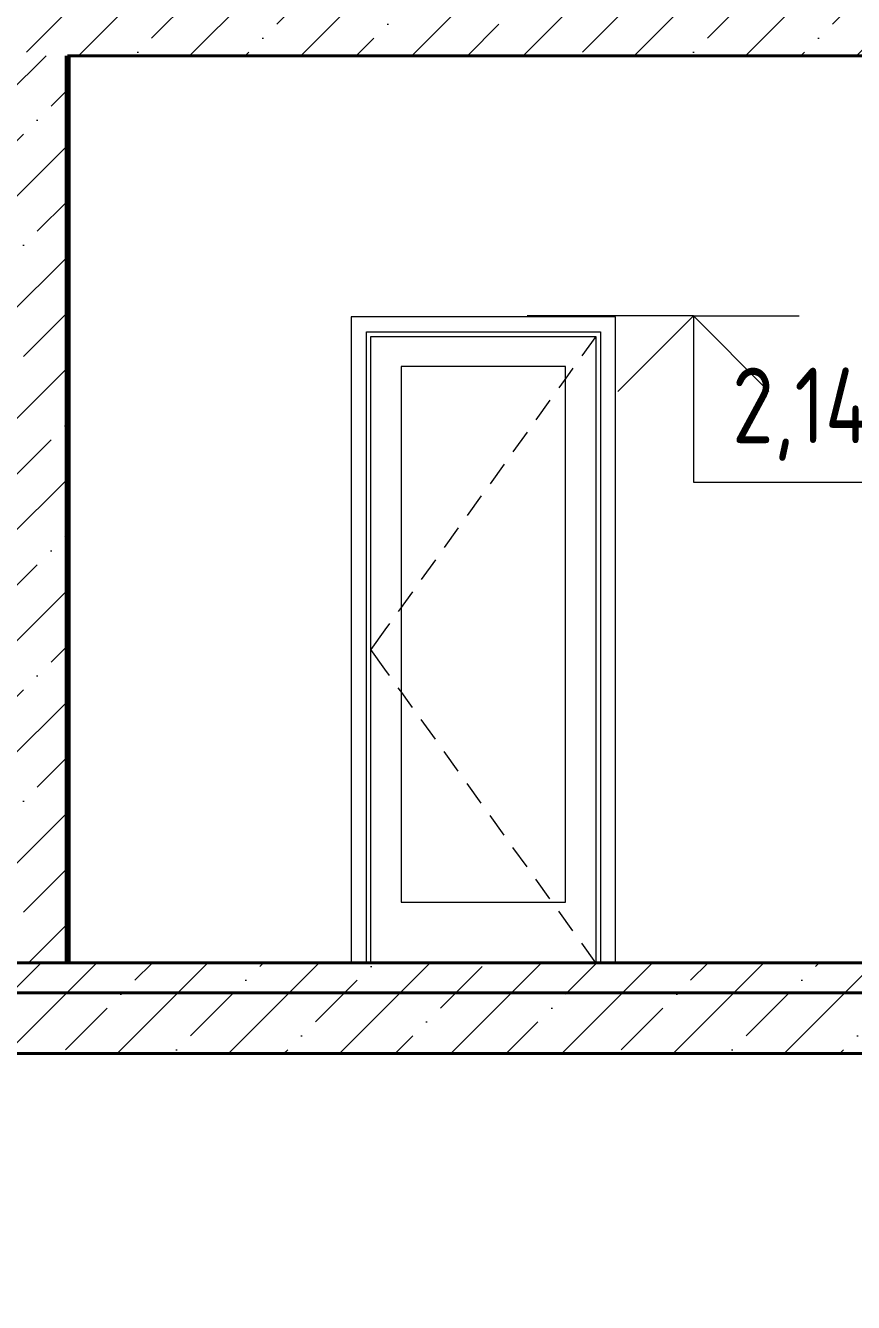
# Model space of a CAD drawing. Header units: feet. Extents: x -10410 to 374725, y -46422 to 88923.
# Drawn here: x 112326 to 115065, y -1124 to 3100 of the extents above; entities that cross this region are included whole.
import ezdxf
from ezdxf.enums import TextEntityAlignment as Align

# ---------------------------------------------------------------- set-up
doc = ezdxf.new("R2010")
doc.units = ezdxf.units.FT
doc.header["$MEASUREMENT"] = 0
doc.set_wipeout_variables(frame=1)
doc.linetypes.add('Wipeout_Contour', pattern=[1000, 0, -1000])
for name, color, linetype in [('Интерьер - Мебель', 7, 'Continuous'), ('Конструктив - Стены Несущие', 7, 'Continuous'), ('Местность - Рельеф', 7, 'Continuous')]:
    doc.layers.add(name, color=color, linetype=linetype)
for name, color, linetype, lineweight in [('Интерьер - Мебель_Ном._пера__1', 7, 'Continuous', 20), ('Конструктив - Перекрытия_Ном._пера__21', 7, 'Continuous', 40), ('Конструктив - Стены Несущие_Ном._пера__120', 7, 'Continuous', 5), ('Конструктив - Стены Несущие_Ном._пера__47', 7, 'Continuous', 80), ('Конструктив - Стены Несущие_Ном._пера__74', 255, 'Continuous', 0)]:
    doc.layers.add(name, color=color, linetype=linetype, lineweight=lineweight)
doc.styles.add('СГЕНЕРИР_СТИЛЬ_2', font='CS_Gost2304.shx')

# ---------------------------------------------------------------- blocks, each defined once
blk = doc.blocks.new('Отметка высоты 18_10')
at = {"layer": 'Интерьер - Мебель_Ном._пера__1', "linetype": 'Continuous'}
for p, q in [((0, 0), (-550, 0)), ((0, 0), (-250, -250)), ((0, 0), (0, -550)), ((0, 0), (350, 0)), ((0, 0), (250, -250)), ((0, -550), (746.7, -550))]:
    blk.add_line(p, q, dxfattribs=at)
at = {"layer": 'Интерьер - Мебель_Ном._пера__1', "style": 'СГЕНЕРИР_СТИЛЬ_2'}
blk.add_attdef('ac_toplevel', text='', height=250, dxfattribs=at).set_placement((0, -496.5), align=Align.BOTTOM_LEFT)

msp = doc.modelspace()

# ---------------------------------------------------------------- linework, layer by layer
at = {"layer": 'Конструктив - Перекрытия_Ном._пера__21', "linetype": 'Continuous'}
msp.add_line((119514.44947, -100), (109577.10411, -100), dxfattribs=at)

# ---------------------------------------------------------------- wipeouts: each hides what was drawn before it
at = {"color": 254, "linetype": 'Wipeout_Contour', "lineweight": 0, "ltscale": 910939.298271}
msp.add_wipeout([(115264.74008, 3000), (112464.51585, 3000), (112464.51585, 0), (113403.40144, 0), (113403.40144, 2136.99999), (114277.40142, 2136.99999), (114277.40142, 0), (115264.74008, 0)], dxfattribs=at).dxf.layer = 'Конструктив - Стены Несущие'
at = {"color": 254, "linetype": 'Wipeout_Contour', "lineweight": 0, "ltscale": 795464.175017}
msp.add_wipeout([(109564.44943, -2700), (115245.74003, -2700), (115245.74003, -612.99998), (115245.74003, -563.00004), (115264.74007, -563.00004), (115264.74007, -300.00001), (109564.44943, -300.00001)], dxfattribs=at).dxf.layer = 'Конструктив - Стены Несущие'

# ---------------------------------------------------------------- next in the draw order: hatches: boundary and pattern name
at = {"layer": 'Конструктив - Стены Несущие_Ном._пера__120', "linetype": 'Continuous'}
h = msp.add_hatch(dxfattribs=at)
h.set_pattern_fill('ЖЕЛЕЗОБЕТОН', color=256, style=0, pattern_type=2)
h.set_pattern_definition([(45, (114489.45, 3150), (-183.848, 183.848), []), (45, (114397.53, 3241.92), (-183.848, 183.848), [195, -65, 0, -65])])
h.paths.add_polyline_path([(109464.44947, 3300), (109464.44947, 3000), (119514.44947, 3000), (119514.44947, 3300)])
h = msp.add_hatch(dxfattribs=at)
h.set_pattern_fill('ЖЕЛЕЗОБЕТОН', color=256, style=0, pattern_type=2)
h.set_pattern_definition([(45, (112364.52, 1500), (-183.85, 183.85), []), (45, (112272.6, 1591.92), (-183.848, 183.848), [195, -65, 0, -65])])
h.paths.add_polyline_path([(112464.51585, 3000), (112264.51585, 3000), (112264.51585, 0), (112464.51585, 0)])

# ---------------------------------------------------------------- next in the draw order: linework, layer by layer
at = {"layer": 'Конструктив - Перекрытия_Ном._пера__21', "linetype": 'Continuous'}
for p, q in [((115264.74007, 3000), (112464.51585, 3000)), ((112464.51585, 0), (109564.44947, 0)), ((115560.9209, -300), (109860.6303, -300))]:
    msp.add_line(p, q, dxfattribs=at)
at = {"layer": 'Конструктив - Стены Несущие_Ном._пера__47', "linetype": 'Continuous'}
msp.add_line((112464.51585, 3000), (112464.51585, 0), dxfattribs=at)

# ---------------------------------------------------------------- next in the draw order: wipeouts: each hides what was drawn before it
at = {"color": 254, "linetype": 'Wipeout_Contour', "lineweight": 0, "ltscale": 453752.932416}
msp.add_wipeout([(113403.40144, 0), (113453.40144, 0), (113453.40144, 2087), (113403.40144, 2137)], dxfattribs=at).dxf.layer = 'Конструктив - Стены Несущие'
at = {"color": 254, "linetype": 'Wipeout_Contour', "lineweight": 0, "ltscale": 457048.648432}
msp.add_wipeout([(114277.40144, 2137), (114227.40144, 2087), (114227.40144, 0), (114277.40144, 0)], dxfattribs=at).dxf.layer = 'Конструктив - Стены Несущие'
at = {"color": 254, "linetype": 'Wipeout_Contour', "lineweight": 0, "ltscale": 4316119.575132368}
msp.add_wipeout([(108666.41377, -1049.99961), (106832.83325, -1049.99961), (106832.83325, -2049.9998), (108666.41377, -2049.9998), (108666.41377, -3672.67588), (108666.41377, -4114.14593), (109599.04704, -4114.14593), (110385.67818, -4114.14593), (110385.67818, -3672.67588), (110385.67818, -3656.83657), (119164.44955, -3656.83657), (119164.44955, -3672.67588), (119799.13641, -3672.67588), (119799.13641, -3656.83657), (123141.85296, -3656.83657), (123141.85296, -3959.01235), (124647.27344, -3959.01235), (124647.27344, -3638.59198), (124647.27344, -2050.0001), (126650.45044, -2050.0001), (126650.45044, -1249.99988), (126650.45044, -1049.9999), (124234.44953, -1049.9999), (124234.44953, -1249.99988), (124234.44953, -3638.59198), (123764.4497, -3638.59198), (123764.4497, -3000.00001), (121531.95299, -3000.00001), (119799.13641, -3000.00001), (119164.44955, -3000.00001), (110385.67818, -3000.00001), (109599.04704, -3000.00001), (109599.04704, -3656.83657), (109599.04704, -3672.67588), (109164.44965, -3672.67588), (109164.44965, -2049.9998), (109164.44965, -1049.99961)], dxfattribs=at).dxf.layer = 'Местность - Рельеф'

# ---------------------------------------------------------------- next in the draw order: wipeouts: each hides what was drawn before it
at = {"color": 254, "linetype": 'Wipeout_Contour', "lineweight": 0, "ltscale": 455439.975745}
msp.add_wipeout([(113403.40144, 2137), (113453.40144, 2087), (114227.40144, 2087), (114277.40144, 2137)], dxfattribs=at).dxf.layer = 'Конструктив - Стены Несущие'
at = {"color": 254, "linetype": 'Wipeout_Contour', "lineweight": 0, "ltscale": 453881.003956}
msp.add_wipeout([(113453.40144, 0), (113468.40144, 0), (113468.40144, 2060.00001), (113453.40144, 2060.00001)], dxfattribs=at).dxf.layer = 'Конструктив - Стены Несущие'
at = {"color": 254, "linetype": 'Wipeout_Contour', "lineweight": 0, "ltscale": 456916.755456}
msp.add_wipeout([(114212.40144, 0), (114227.40143, 0), (114227.40143, 2060.00001), (114212.40144, 2060.00001)], dxfattribs=at).dxf.layer = 'Конструктив - Стены Несущие'

# ---------------------------------------------------------------- next in the draw order: linework, layer by layer
at = {"layer": 'Конструктив - Стены Несущие_Ном._пера__120', "linetype": 'Continuous'}
for p, q in [((113403.40144, 2137), (113403.40144, 0)), ((114277.40144, 2137), (113403.40144, 2137)), ((114277.40144, 0), (114277.40144, 2137))]:
    msp.add_line(p, q, dxfattribs=at)

# ---------------------------------------------------------------- next in the draw order: wipeouts: each hides what was drawn before it
at = {"color": 254, "linetype": 'Wipeout_Contour', "lineweight": 0, "ltscale": 910873.706627}
msp.add_wipeout([(114227.40143, 2086.99999), (113453.40144, 2086.99999), (113453.40144, 2060.00001), (113468.40144, 2060.00001), (113468.40144, 2072), (114212.40144, 2072), (114212.40144, 2060.00001), (114227.40143, 2060.00001)], dxfattribs=at).dxf.layer = 'Конструктив - Стены Несущие'
at = {"color": 254, "linetype": 'Wipeout_Contour', "lineweight": 0, "ltscale": 454108.212244}
msp.add_wipeout([(113468.40144, 200), (113568.40144, 200), (113568.40144, 1972), (113468.40144, 1972)], dxfattribs=at).dxf.layer = 'Конструктив - Стены Несущие'
at = {"color": 254, "linetype": 'Wipeout_Contour', "lineweight": 0, "ltscale": 456684.017056}
msp.add_wipeout([(114212.40144, 200), (114212.40144, 1972), (114112.40144, 1972), (114112.40144, 200)], dxfattribs=at).dxf.layer = 'Конструктив - Стены Несущие'

# ---------------------------------------------------------------- next in the draw order: linework, layer by layer
at = {"layer": 'Конструктив - Стены Несущие_Ном._пера__74', "linetype": 'Continuous'}
for p, q in [((113515.06647, 1100.9798), (113468.40144, 1036)), ((113529.92534, 1121.67038), (113515.06647, 1100.9798)), ((113515.06647, 971.0202), (113468.40144, 1036)), ((113529.92534, 950.32962), (113515.06647, 971.0202))]:
    msp.add_line(p, q, dxfattribs=at)

# ---------------------------------------------------------------- next in the draw order: wipeouts: each hides what was drawn before it
at = {"color": 254, "linetype": 'Wipeout_Contour', "lineweight": 0, "ltscale": 683148.416126}
msp.add_wipeout([(114212.40144, 2072), (113468.40144, 2072), (113468.40144, 1972), (113568.40144, 1972), (114112.40144, 1972), (114212.40144, 1972)], dxfattribs=at).dxf.layer = 'Конструктив - Стены Несущие'
at = {"color": 254, "linetype": 'Wipeout_Contour', "lineweight": 0, "ltscale": 683043.113123}
msp.add_wipeout([(114212.40144, 0), (114212.40144, 200), (114112.40144, 200), (113568.40144, 200), (113468.40144, 200), (113468.40144, 0)], dxfattribs=at).dxf.layer = 'Конструктив - Стены Несущие'

# ---------------------------------------------------------------- next in the draw order: hatches: boundary and pattern name
at = {"layer": 'Конструктив - Стены Несущие_Ном._пера__120', "linetype": 'Continuous'}
h = msp.add_hatch(dxfattribs=at)
h.set_pattern_fill('ЖЕЛЕЗОБЕТОН', color=256, style=0, pattern_type=2)
h.set_pattern_definition([(45, (114617.78, -150), (-183.848, 183.848), []), (45, (114525.86, -58.08), (-183.848, 183.848), [195, -65, 0, -65])])
h.paths.add_polyline_path([(109464.44947, 0), (109464.44947, -300), (119771.11651, -300), (119771.11651, 0)])

# ---------------------------------------------------------------- next in the draw order: linework, layer by layer
at = {"layer": 'Конструктив - Перекрытия_Ном._пера__21', "linetype": 'Continuous'}
msp.add_line((115464.74007, 0), (112464.51585, 0), dxfattribs=at)
at = {"layer": 'Конструктив - Стены Несущие_Ном._пера__120', "linetype": 'Continuous'}
for p, q in [((113453.40144, 0), (113453.40144, 2087)), ((113453.40144, 2087), (114227.40144, 2087)), ((113468.40144, 1972), (113468.40144, 2072)), ((113468.40144, 2072), (114212.40144, 2072)), ((114212.40144, 2072), (114212.40144, 1972)), ((114227.40144, 2087), (114227.40144, 0)), ((113468.40144, 200), (113468.40144, 1972)), ((114212.40144, 1972), (114212.40144, 200)), ((113468.40144, 0), (113468.40144, 200)), ((114212.40144, 200), (114212.40144, 0))]:
    msp.add_line(p, q, dxfattribs=at)
at = {"layer": 'Конструктив - Стены Несущие_Ном._пера__74', "linetype": 'Continuous'}
for p, q in [((114212.40144, 2072), (114165.73641, 2007.0202)), ((114136.57076, 105.59218), (114089.90573, 170.57198)), ((114212.40144, 0), (114165.73641, 64.9798))]:
    msp.add_line(p, q, dxfattribs=at)

# ---------------------------------------------------------------- next in the draw order: wipeouts: each hides what was drawn before it
at = {"color": 254, "linetype": 'Wipeout_Contour', "lineweight": 0, "ltscale": 455396.114527}
msp.add_wipeout([(114112.40144, 200), (114112.40144, 1972), (113568.40144, 1972), (113568.40144, 200)], dxfattribs=at).dxf.layer = 'Конструктив - Стены Несущие'

# ---------------------------------------------------------------- next in the draw order: linework, layer by layer
at = {"layer": 'Конструктив - Стены Несущие_Ном._пера__120', "linetype": 'Continuous'}
for p, q in [((113568.40144, 1972), (113568.40144, 200)), ((114112.40144, 1972), (113568.40144, 1972)), ((114112.40144, 200), (114112.40144, 1972)), ((113568.40144, 200), (114112.40144, 200))]:
    msp.add_line(p, q, dxfattribs=at)
at = {"layer": 'Конструктив - Стены Несущие_Ном._пера__74', "linetype": 'Continuous'}
for p, q in [((114136.57076, 1966.40782), (114089.90573, 1901.42802)), ((114060.74008, 1860.81564), (114014.07505, 1795.83584)), ((113984.90941, 1755.22346), (113938.24437, 1690.24366)), ((113909.07873, 1649.63128), (113862.4137, 1584.65148)), ((113833.24805, 1544.0391), (113786.58302, 1479.0593)), ((113757.41737, 1438.44692), (113710.75234, 1373.46712)), ((113681.5867, 1332.85474), (113634.92166, 1267.87494)), ((113605.75602, 1227.26256), (113559.09099, 1162.28276)), ((113605.75602, 844.73744), (113559.09099, 909.71724)), ((113681.5867, 739.14526), (113634.92166, 804.12506)), ((113757.41737, 633.55308), (113710.75234, 698.53288)), ((113833.24805, 527.9609), (113786.58302, 592.9407)), ((113909.07873, 422.36872), (113862.4137, 487.34852)), ((113984.90941, 316.77654), (113938.24437, 381.75634)), ((114060.74008, 211.18436), (114014.07505, 276.16416))]:
    msp.add_line(p, q, dxfattribs=at)

# ---------------------------------------------------------------- next in the draw order: block references
at = {"layer": 'Интерьер - Мебель', "linetype": 'Continuous'}
ref = msp.add_blockref('Отметка высоты 18_10', (114535.04287, 2140), dxfattribs=dict(at, zscale=1000))
ref.add_attrib('ac_toplevel', ' 2,140', dxfattribs={"layer": 'Интерьер - Мебель_Ном._пера__1', "color": 7, "height": 250, "style": 'СГЕНЕРИР_СТИЛЬ_2'}).set_placement((114535.04287, 1643.45515), align=Align.BOTTOM_LEFT)

doc.saveas('drawing.dxf')
